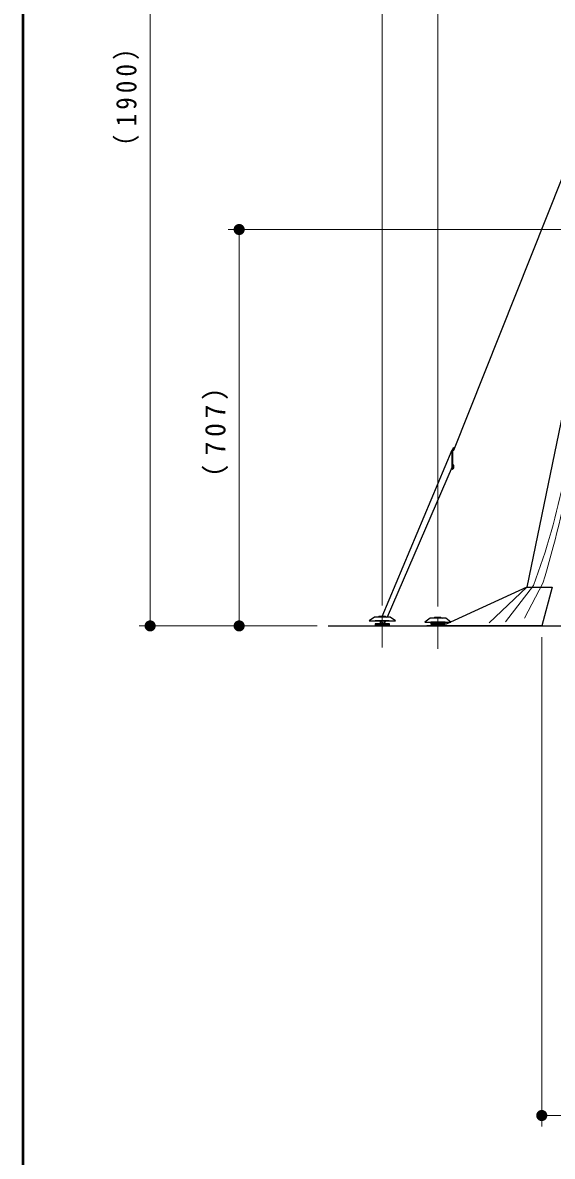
# Model space of a CAD drawing. Units: millimetres on the paper. Extents: x -385 to 0, y -297 to 267.
# Drawn here: x -385 to -337.4, y 99.2 to 201.2 of the extents above; entities that cross this region are included whole.
import ezdxf

# ---------------------------------------------------------------- set-up
doc = ezdxf.new("R2010")
doc.units = ezdxf.units.MM
doc.linetypes.add('USER2', pattern=[6, 3, -1, 1, -1])
doc.layers.add('LY_3', color=7, linetype='Continuous', lineweight=25)
doc.layers.add('LY_4', color=7, linetype='Continuous', lineweight=13)
doc.styles.add('ＭＳ ゴシック', font='')
doc.styles.get('ＭＳ ゴシック').set_extended_font_data('MS Gothic')

# ---------------------------------------------------------------- blocks, each defined once
blk = doc.blocks.new('filled_dot')
at = {"color": 0, "linetype": 'Continuous', "lineweight": -2, "const_width": 1.25}
blk.add_lwpolyline([(-0.625, 0, 1), (0.625, 0, 1)], format="xyb", close=True, dxfattribs=at)

msp = doc.modelspace()

# ---------------------------------------------------------------- linework, layer by layer
at = {"layer": 'LY_3', "lineweight": 13}
for p, q in [((-352.68, 148.785), (-352.68, 258.935)), ((-347.68, 148.685), (-347.68, 250.935)), ((-373.543, 146.935), (-373.543, 241.935)), ((-321.08, 182.581), (-366.543, 182.581)), ((-365.543, 146.935), (-365.543, 182.581)), ((-358.543, 146.935), (-374.543, 146.935)), ((-358.543, 146.935), (-366.543, 146.935)), ((-338.345, 145.935), (-338.345, 101.909)), ((-278.3, 102.909), (-338.345, 102.909))]:
    msp.add_line(p, q, dxfattribs=at)
at = {"layer": 'LY_3'}
for p, q in [((-346.262, 162.739), (-324.192, 218.161)), ((-330.43, 195.435), (-339.68, 150.435)), ((-352.688, 147.785), (-346.412, 162.769)), ((-346.412, 162.636), (-346.27, 162.985)), ((-346.412, 162.769), (-346.262, 162.739)), ((-346.412, 161.003), (-346.412, 162.636)), ((-346.223, 162.966), (-346.362, 162.626)), ((-346.362, 162.626), (-346.362, 161.003)), ((-346.27, 162.985), (-346.223, 162.966)), ((-346.412, 161.253), (-352.247, 147.735)), ((-346.362, 161.253), (-346.312, 161.253)), ((-346.312, 161.378), (-346.312, 161.253)), ((-346.262, 161.378), (-346.312, 161.378)), ((-346.312, 161.253), (-346.212, 161.253)), ((-346.312, 161.253), (-346.312, 161.128)), ((-346.312, 161.128), (-346.262, 161.128)), ((-346.262, 161.128), (-346.262, 161.378)), ((-346.362, 161.003), (-346.412, 161.003)), ((-339.68, 150.435), (-346.939, 147.085)), ((-339.68, 150.435), (-337.397, 150.435)), ((-337.397, 150.435), (-338.345, 146.935)), ((-357.543, 146.935), (-255.119, 146.935)), ((-353.38, 147.735), (-353.855, 147.385)), ((-353.855, 147.385), (-351.505, 147.385)), ((-351.98, 147.735), (-353.38, 147.735)), ((-353.305, 147.135), (-353.33, 147.11)), ((-353.33, 147.11), (-353.33, 147.06)), ((-353.33, 147.06), (-353.305, 147.035)), ((-353.305, 147.035), (-353.33, 147.01)), ((-353.33, 147.01), (-353.33, 146.96)), ((-353.33, 146.96), (-353.305, 146.935)), ((-352.055, 147.385), (-353.305, 147.385)), ((-352.055, 147.135), (-353.305, 147.135)), ((-353.305, 147.035), (-352.055, 147.035)), ((-352.055, 146.935), (-353.305, 146.935)), ((-352.955, 147.785), (-353.055, 147.735)), ((-352.405, 147.785), (-352.955, 147.785)), ((-352.855, 147.385), (-352.505, 147.136)), ((-352.855, 147.385), (-352.855, 147.135)), ((-352.398, 147.385), (-352.505, 147.136)), ((-352.505, 147.385), (-352.505, 147.136)), ((-352.405, 147.785), (-352.305, 147.735)), ((-352.03, 147.11), (-352.055, 147.135)), ((-352.055, 147.035), (-352.03, 147.06)), ((-352.03, 147.01), (-352.055, 147.035)), ((-352.055, 146.935), (-352.03, 146.96)), ((-352.03, 147.06), (-352.03, 147.11)), ((-352.03, 146.96), (-352.03, 147.01)), ((-351.505, 147.385), (-351.98, 147.735)), ((-348.38, 147.635), (-348.855, 147.285)), ((-348.855, 147.285), (-346.505, 147.285)), ((-346.939, 147.085), (-348.68, 146.935)), ((-338.345, 146.935), (-348.68, 146.935)), ((-348.68, 146.935), (-338.345, 146.935)), ((-346.98, 147.635), (-348.38, 147.635)), ((-348.305, 147.285), (-348.33, 147.26)), ((-348.33, 147.26), (-348.33, 147.21)), ((-348.33, 147.21), (-348.305, 147.185)), ((-348.305, 147.185), (-348.33, 147.16)), ((-348.33, 147.16), (-348.33, 147.11)), ((-348.33, 147.11), (-348.305, 147.085)), ((-347.055, 147.285), (-348.305, 147.285)), ((-348.305, 147.185), (-347.055, 147.185)), ((-348.305, 147.085), (-347.055, 147.085)), ((-347.955, 147.685), (-348.055, 147.635)), ((-347.405, 147.685), (-347.955, 147.685)), ((-347.855, 147.085), (-347.855, 147.006)), ((-347.505, 147.085), (-347.505, 147.036)), ((-347.405, 147.685), (-347.305, 147.635)), ((-347.03, 147.26), (-347.055, 147.285)), ((-347.055, 147.185), (-347.03, 147.21)), ((-347.03, 147.16), (-347.055, 147.185)), ((-347.055, 147.085), (-347.03, 147.11)), ((-347.03, 147.21), (-347.03, 147.26)), ((-347.03, 147.11), (-347.03, 147.16)), ((-346.505, 147.285), (-346.98, 147.635))]:
    msp.add_line(p, q, dxfattribs=at)
at = {"layer": 'LY_3', "color": 4, "lineweight": 13}
for p, q in [((-339.68, 150.435), (-343.064, 147.213)), ((-341.604, 147.295), (-339.09, 150.579)), ((-339.901, 147.619), (-338.238, 150.782))]:
    msp.add_line(p, q, dxfattribs=at)
at = {"layer": 'LY_3', "color": 110, "linetype": 'USER2', "lineweight": 13}
for p, q in [((-352.68, 147.785), (-352.68, 144.985)), ((-347.68, 147.685), (-347.68, 144.885))]:
    msp.add_line(p, q, dxfattribs=at)
at = {"layer": 'LY_3', "color": 4, "lineweight": 13}
for centre, radius, start, end in [((-443.461, 182.13), 109.793, 343.4099, 354.69974), ((-396.461, 172.111), 61.279, 339.4281, 358.41933)]:
    msp.add_arc(centre, radius, start, end, dxfattribs=at)
at = {"layer": 'LY_4', "lineweight": 50}
msp.add_line((-385, 267), (-385, 0), dxfattribs=at)

# ---------------------------------------------------------------- block references
at = {"layer": 'LY_3', "lineweight": 13, "xscale": 0.4, "yscale": 0.4}
for p, rotation in [((-365.543, 182.581), 270), ((-373.543, 146.935), 90), ((-365.543, 146.935), 90)]:
    msp.add_blockref('filled_dot', p, dxfattribs=dict(at, rotation=rotation))
msp.add_blockref('filled_dot', (-338.345, 102.909), dxfattribs=at)

# ---------------------------------------------------------------- texts
at = {"layer": 'LY_3', "char_height": 1.833, "attachment_point": 8, "rotation": 90, "style": 'ＭＳ ゴシック'}
for s, insert in [('\\T1.33;\\W0.9;（1900）', (-374.543, 194.845)), ('\\T1.33;（707）', (-366.543, 164.758))]:
    msp.add_mtext(s, dxfattribs=dict(at, insert=insert))

doc.saveas('drawing.dxf')
